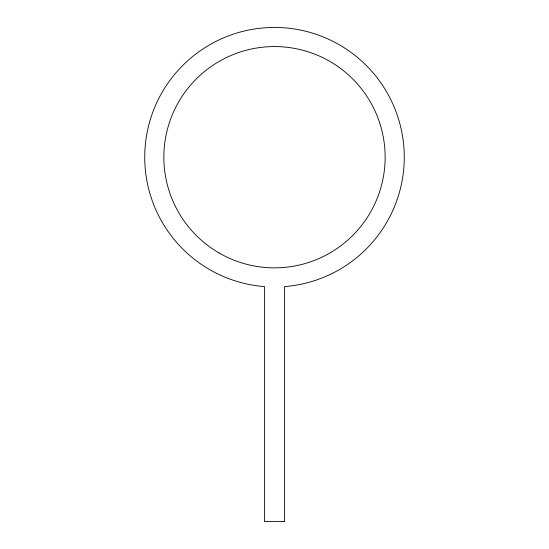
<?xml version="1.0" encoding="UTF-8"?>
<svg xmlns="http://www.w3.org/2000/svg" width="549" height="549" viewBox="0 0 549 549"><rect width="100%" height="100%" fill="white"/><g stroke="black" fill="none" stroke-linecap="round" stroke-linejoin="round"><path stroke-width="0.82" d="M284.485 521.55L264.515 521.55L264.515 286.592A129.763 129.763 0 0 1 163.822 89.466A129.763 129.763 0 0 1 385.178 89.466A129.763 129.763 0 0 1 284.485 286.592L284.485 521.55M219.12 253A110.644 110.644 0 0 0 385.144 157.282A110.644 110.644 0 0 0 219.236 61.358A110.644 110.644 0 0 0 219.12 253"/></g></svg>
